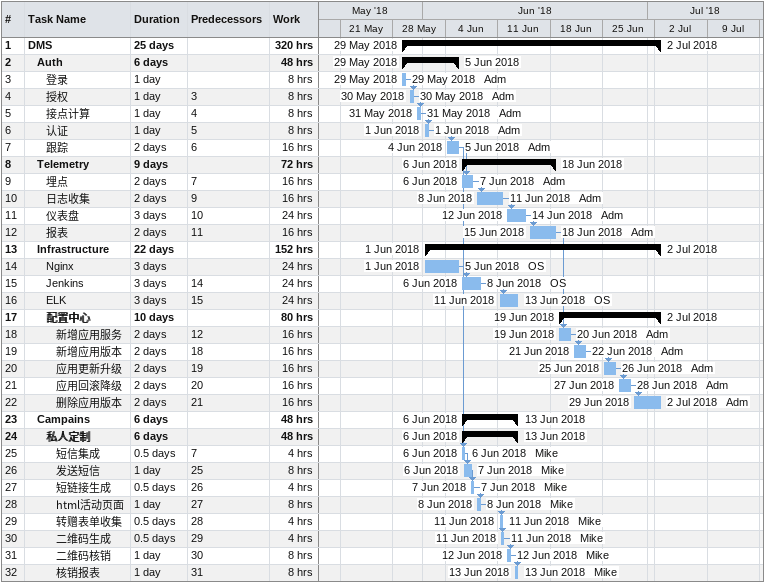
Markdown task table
| ID | Level | Task | Duration | Start | Finish | Predecessors | Resources | Work (h) |
|---|---|---|---|---|---|---|---|---|
| 1 | 1 | **DMS** | 25d | 2018-05-29 | 2018-07-02 |  |  | 320 |
| 2 | 2 | **Auth** | 6d | 2018-05-29 | 2018-06-05 |  |  | 48 |
| 3 | 3 | 登录 | 1d | 2018-05-29 | 2018-05-29 |  | Adm | 8 |
| 4 | 3 | 授权 | 1d | 2018-05-30 | 2018-05-30 | 3 | Adm | 8 |
| 5 | 3 | 接点计算 | 1d | 2018-05-31 | 2018-05-31 | 4 | Adm | 8 |
| 6 | 3 | 认证 | 1d | 2018-06-01 | 2018-06-01 | 5 | Adm | 8 |
| 7 | 3 | 跟踪 | 2d | 2018-06-04 | 2018-06-05 | 6 | Adm | 16 |
| 8 | 2 | **Telemetry** | 9d | 2018-06-06 | 2018-06-18 |  |  | 72 |
| 9 | 3 | 埋点 | 2d | 2018-06-06 | 2018-06-07 | 7 | Adm | 16 |
| 10 | 3 | 日志收集 | 2d | 2018-06-08 | 2018-06-11 | 9 | Adm | 16 |
| 11 | 3 | 仪表盘 | 3d | 2018-06-12 | 2018-06-14 | 10 | Adm | 24 |
| 12 | 3 | 报表 | 2d | 2018-06-15 | 2018-06-18 | 11 | Adm | 16 |
| 13 | 2 | **Infrastructure** | 22d | 2018-06-01 | 2018-07-02 |  |  | 152 |
| 14 | 3 | Nginx | 3d | 2018-06-01 | 2018-06-05 |  | OS | 24 |
| 15 | 3 | Jenkins | 3d | 2018-06-06 | 2018-06-08 | 14 | OS | 24 |
| 16 | 3 | ELK | 3d | 2018-06-11 | 2018-06-13 | 15 | OS | 24 |
| 17 | 3 | **配置中心** | 10d | 2018-06-19 | 2018-07-02 |  |  | 80 |
| 18 | 4 | 新增应用服务 | 2d | 2018-06-19 | 2018-06-20 | 12 | Adm | 16 |
| 19 | 4 | 新增应用版本 | 2d | 2018-06-21 | 2018-06-22 | 18 | Adm | 16 |
| 20 | 4 | 应用更新升级 | 2d | 2018-06-25 | 2018-06-26 | 19 | Adm | 16 |
| 21 | 4 | 应用回滚降级 | 2d | 2018-06-27 | 2018-06-28 | 20 | Adm | 16 |
| 22 | 4 | 删除应用版本 | 2d | 2018-06-29 | 2018-07-02 | 21 | Adm | 16 |
| 23 | 2 | **Campains** | 6d | 2018-06-06 | 2018-06-13 |  |  | 48 |
| 24 | 3 | **私人定制** | 6d | 2018-06-06 | 2018-06-13 |  |  | 48 |
| 25 | 4 | 短信集成 | 0.5d | 2018-06-06 | 2018-06-06 | 7 | Mike | 4 |
| 26 | 4 | 发送短信 | 1d | 2018-06-06 | 2018-06-07 | 25 | Mike | 8 |
| 27 | 4 | 短链接生成 | 0.5d | 2018-06-07 | 2018-06-07 | 26 | Mike | 4 |
| 28 | 4 | html活动页面 | 1d | 2018-06-08 | 2018-06-08 | 27 | Mike | 8 |
| 29 | 4 | 转赠表单收集 | 0.5d | 2018-06-11 | 2018-06-11 | 28 | Mike | 4 |
| 30 | 4 | 二维码生成 | 0.5d | 2018-06-11 | 2018-06-11 | 29 | Mike | 4 |
| 31 | 4 | 二维码核销 | 1d | 2018-06-12 | 2018-06-12 | 30 | Mike | 8 |
| 32 | 4 | 核销报表 | 1d | 2018-06-13 | 2018-06-13 | 31 | Mike | 8 |
